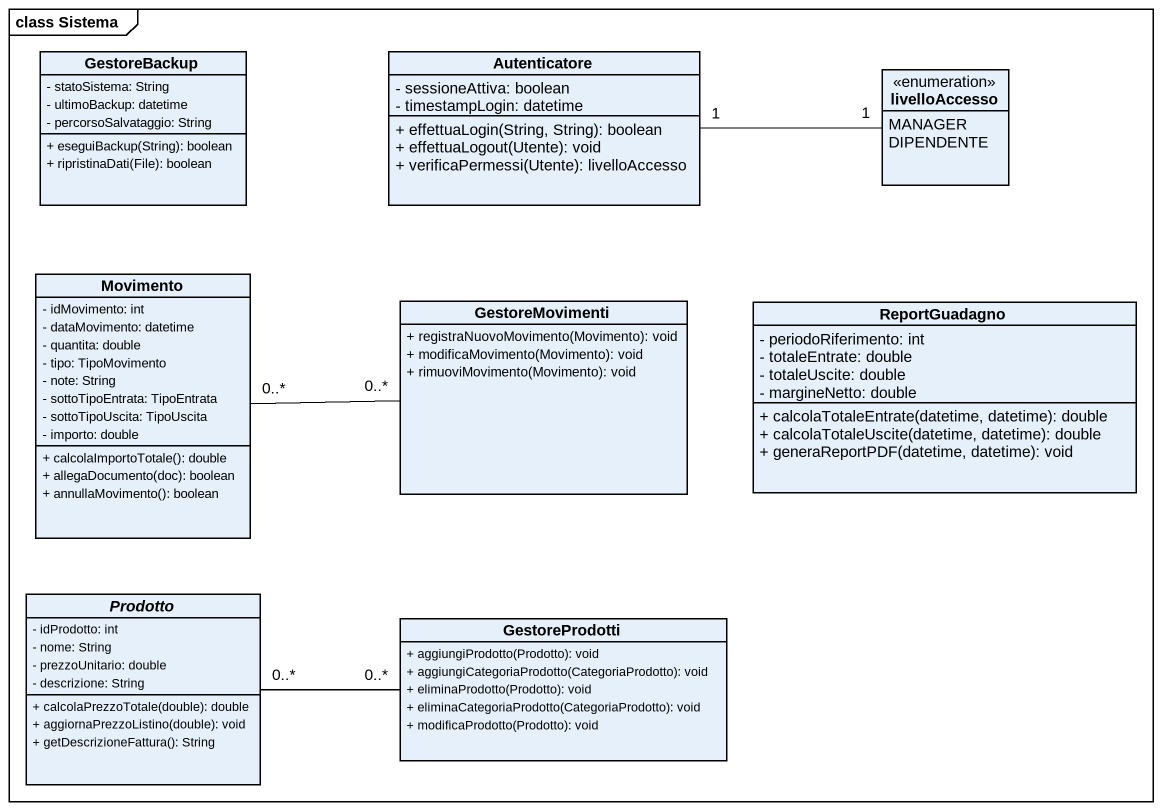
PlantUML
@startuml
mainframe class Sistema
hide circle
hide empty members
skinparam classAttributeIconSize 0
class GestoreBackup {
  - statoSistema: String
  - ultimoBackup: datetime
  - percorsoSalvataggio: String
  + eseguiBackup(String): boolean
  + ripristinaDati(File): boolean
}
class Autenticatore {
  - sessioneAttiva: boolean
  - timestampLogin: datetime
  + effettuaLogin(String, String): boolean
  + effettuaLogout(Utente): void
  + verificaPermessi(Utente): livelloAccesso
}
enum livelloAccesso {
  MANAGER
  DIPENDENTE
}
class Movimento {
  - idMovimento: int
  - dataMovimento: datetime
  - quantita: double
  - tipo: TipoMovimento
  - note: String
  - sottoTipoEntrata: TipoEntrata
  - sottoTipoUscita: TipoUscita
  - importo: double
  + calcolaImportoTotale(): double
  + allegaDocumento(doc): boolean
  + annullaMovimento(): boolean
}
class GestoreMovimenti {
  + registraNuovoMovimento(Movimento): void
  + modificaMovimento(Movimento): void
  + rimuoviMovimento(Movimento): void
}
class ReportGuadagno {
  - periodoRiferimento: int
  - totaleEntrate: double
  - totaleUscite: double
  - margineNetto: double
  + calcolaTotaleEntrate(datetime, datetime): double
  + calcolaTotaleUscite(datetime, datetime): double
  + generaReportPDF(datetime, datetime): void
}
abstract class Prodotto {
  - idProdotto: int
  - nome: String
  - prezzoUnitario: double
  - descrizione: String
  + calcolaPrezzoTotale(double): double
  + aggiornaPrezzoListino(double): void
  + getDescrizioneFattura(): String
}
class GestoreProdotti {
  + aggiungiProdotto(Prodotto): void
  + aggiungiCategoriaProdotto(CategoriaProdotto): void
  + eliminaProdotto(Prodotto): void
  + eliminaCategoriaProdotto(CategoriaProdotto): void
  + modificaProdotto(Prodotto): void
}
Autenticatore "1" -right- "1" livelloAccesso
Movimento "0..*" -right- "0..*" GestoreMovimenti
GestoreProdotti "0..*" -left- "0..*" Prodotto
@enduml
